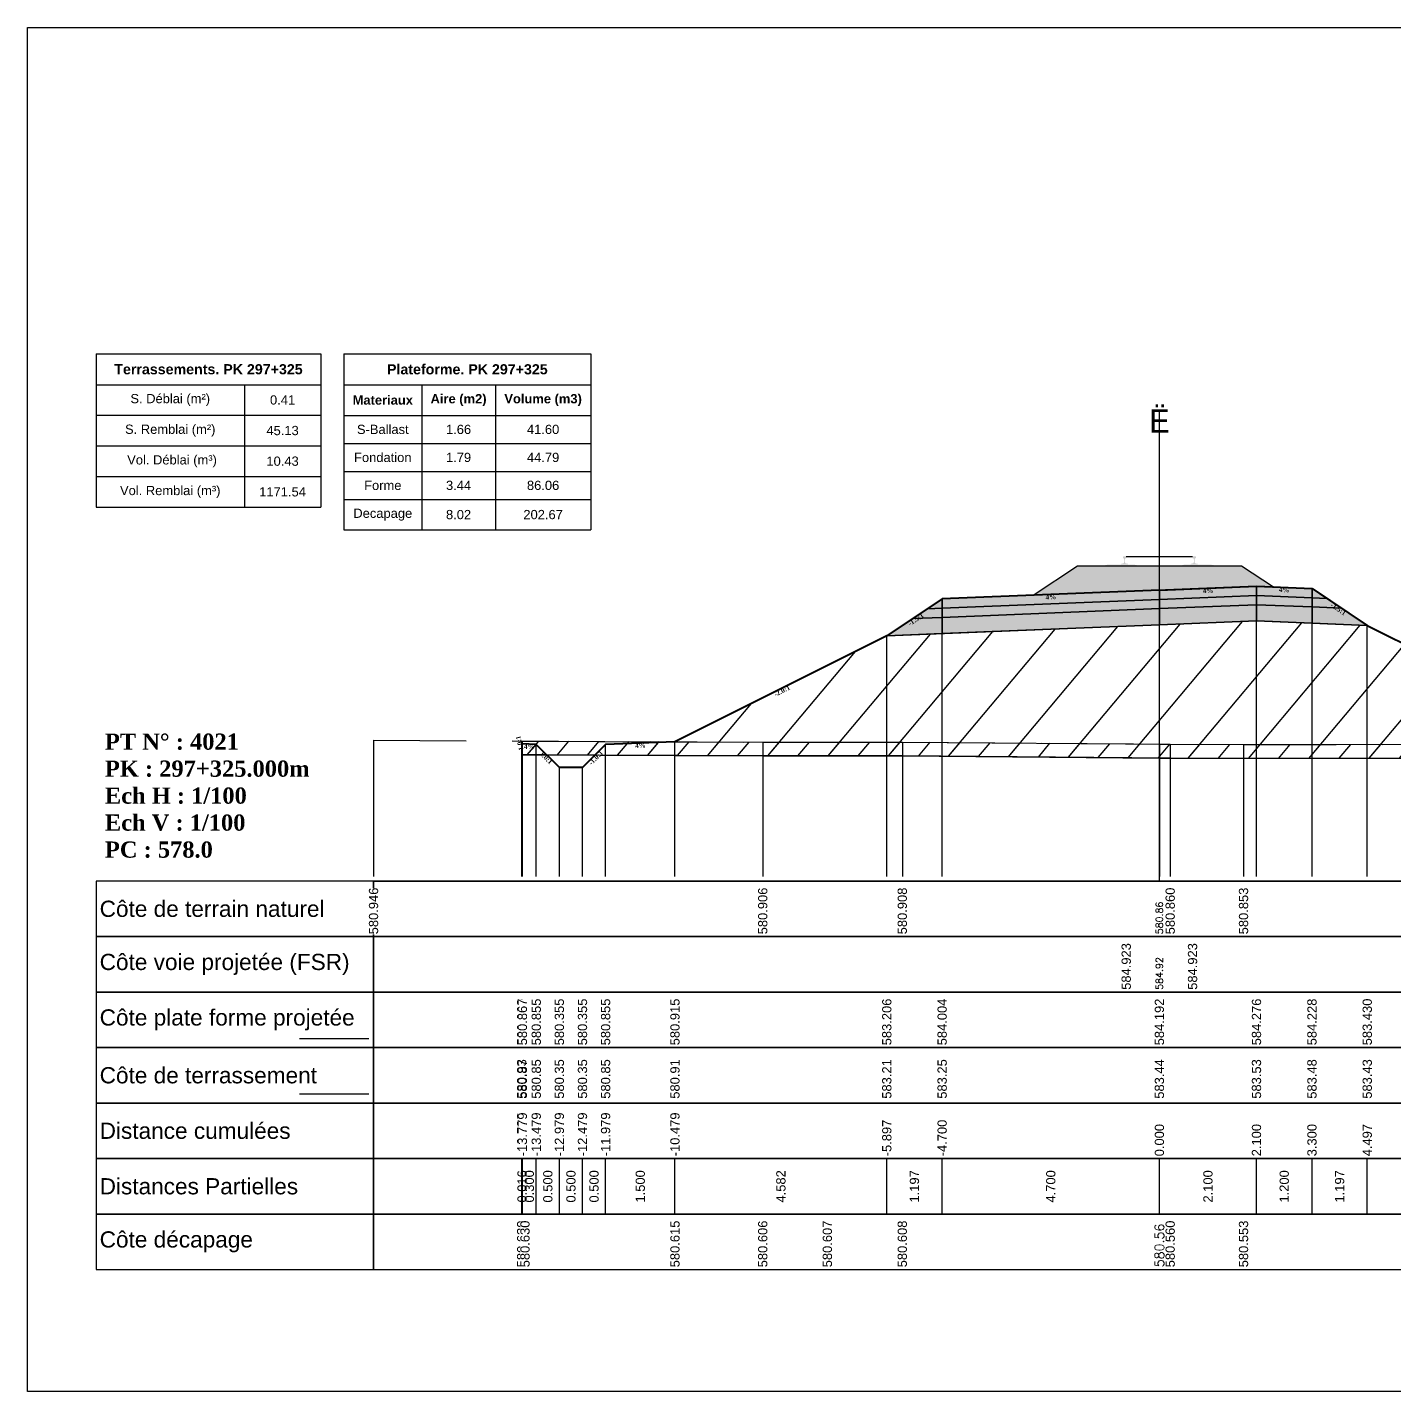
# Model space of a CAD drawing. Header units: millimetres. Extents: x 2762 to 3076, y 916 to 3305.
# Drawn here: x 3026.54 to 3056.12, y 2165.65 to 2195.15 of the extents above; entities that cross this region are included whole.
import ezdxf

# ---------------------------------------------------------------- set-up
doc = ezdxf.new("R2010")
doc.units = ezdxf.units.MM
doc.header["$LTSCALE"] = 2
doc.linetypes.add('CACHE', pattern=[9.525, 6.35, -3.175])
doc.linetypes.add('DASHED', pattern=[0.75, 0.5, -0.25])
for name, color, linetype in [('C-ANNO-TABL', 1, 'Continuous'), ('C-ANNO-TABL-TEXT', 150, 'Continuous'), ('C-ANNO-TABL-TITL', 150, 'Continuous'), ('C-ANNO-TABL-TTBL', 5, 'Continuous'), ('C-ROAD-CORR', 5, 'Continuous'), ('C-ROAD-SCTN', 7, 'Continuous')]:
    doc.layers.add(name, color=color, linetype=linetype)
doc.styles.add('ARIAL', font='arial.ttf')
doc.styles.add('C3D_Etiquette', font='romans.shx')
doc.styles.add('C3D_Profil_Travers', font='romans.shx')
doc.styles.get("Standard").update_dxf_attribs({"font": 'arial.ttf'})

msp = doc.modelspace()

# ---------------------------------------------------------------- hatches: boundary and pattern name
at = {"linetype": 'Continuous', "lineweight": -3}
h = msp.add_hatch(dxfattribs=at)
h.set_pattern_fill('GRAVEL', color=252, scale=0.009, style=0)
h.set_pattern_definition([(228.0128, (3048.461781, 2183.094945), (-1.8288, -2.0574), [0.030755, -3.0447435]), (184.96974, (3048.441207, 2183.072085), (2.743199999, 0.228600013), [0.0527764, -5.2248644]), (132.51045, (3048.388629, 2183.067513), (2.286, -2.5146), [0.0372133, -3.684125]), (267.2737, (3048.299475, 2183.010363), (0.2286, 4.572), [0.0480604, -4.7579794]), (292.83365, (3048.297189, 2182.962357), (-1.143, 2.7432), [0.047127, -4.6655827]), (357.2737, (3048.315477, 2182.918923), (-4.572, 0.2286), [0.0480604, -4.7579794]), (37.69424, (3048.363483, 2182.916637), (-2.9718, -2.286), [0.0635574, -6.2921804]), (72.25533, (3048.413775, 2182.955499), (1.6002, 5.0292), [0.0600048, -5.940473]), (121.42957, (3048.432063, 2183.012649), (-1.8288, 2.9718), [0.048223, -4.774099]), (175.23636, (3048.406917, 2183.053797), (2.5146, -0.2286), [0.055054, -2.697654]), (222.39744, (3048.352053, 2183.058369), (-2.7432, -2.5146), [0.071197, -7.0485095]), (138.81407, (3048.52579, 2183.008077), (-1.6002, 1.3716), [0.0243004, -2.405751]), (171.46923, (3048.507501, 2183.024079), (2.9718, -0.4572), [0.0462314, -4.5769175]), (225, (3048.46178, 2183.03094), (-3e-17, -0.2286), [0.032329, -0.29096]), (203.1986, (3048.44578, 2183.05837), (1.143, 0.4572), [0.01741, -1.723556]), (291.8014, (3048.429777, 2183.05151), (-0.2286, 0.6858), [0.024621, -1.206428]), (30.9638, (3048.43892, 2183.02865), (0.6858, 0.4572), [0.039989, -1.292967]), (161.565, (3048.47321, 2183.049225), (0.4572, -0.2286), [0.028916, -0.693981]), (16.38954, (3048.297189, 2183.051511), (2.286, 0.6858), [0.040508, -4.0102944]), (70.34618, (3048.336051, 2183.06294), (-0.9144, -2.5146), [0.033984, -3.3643994]), (293.1986, (3048.47321, 2183.094945), (-0.4572, 1.143), [0.034819, -1.7061465]), (343.61046, (3048.486927, 2183.062941), (-2.286, 0.6858), [0.040508, -4.0102944]), (339.44395, (3048.29719, 2182.90978), (-1.143, 0.4572), [0.039063, -1.914096]), (294.77514, (3048.333765, 2182.896063), (-1.143, 2.5146), [0.0327305, -3.2403234]), (66.8014, (3048.475497, 2182.866345), (0.4572, 1.143), [0.034819, -1.7061465]), (17.35402, (3048.489213, 2182.898349), (-2.9718, -0.9144), [0.0383204, -3.793714]), (69.44395, (3048.363483, 2182.866345), (-0.4572, -1.143), [0.0195316, -1.933628]), (101.3099, (3048.46178, 2182.866345), (-0.2286, 0.9144), [0.011656, -1.1539795]), (165.9638, (3048.459495, 2182.877775), (0.6858, -0.2286), [0.047127, -0.895415]), (186.009, (3048.413775, 2182.889205), (2.286, 0.2286), [0.043674, -4.323723]), (303.69, (3048.43892, 2183.008077), (-0.2286, 0.4572), [0.032969, -0.79126]), (353.15723, (3048.457209, 2182.980645), (3.8862, -0.4572), [0.05756, -5.698441]), (60.9454, (3048.51436, 2182.973787), (-0.9144, -1.6002), [0.023536, -2.330045]), (90, (3048.5258, 2182.99436), (-0.2286, 0.2286), [0.013716, -0.214884]), (120.25644, (3048.409203, 2182.896063), (0.9144, -1.6002), [0.031758, -3.1440547]), (48.0128, (3048.393201, 2182.923495), (1.8288, 2.0574), [0.06151, -3.0139886]), (0, (3048.43435, 2182.96921), (0.2286, 0.2286), [0.059436, -0.169164]), (325.30485, (3048.493785, 2182.969215), (2.286, -1.6002), [0.036145, -3.5783385]), (254.0546, (3048.523503, 2182.94864), (-0.2286, -0.9144), [0.033285, -1.6309485]), (207.64598, (3048.514359, 2182.916637), (-4.3434, -2.286), [0.054193, -5.365122]), (175.42608, (3048.466353, 2182.891491), (-2.9718, 0.2286), [0.0573327, -5.675926])])
h.paths.add_polyline_path([(3048.297, 2182.866), (3049.255, 2183.505), (3052.805, 2183.505), (3053.494, 2183.045), (3053.13, 2183.06)])
msp.add_hatch(color=254, dxfattribs=at).paths.add_polyline_path([(3049.812, 2183.323), (3049.812, 2183.508), (3049.927, 2183.529), (3050.275, 2183.529), (3050.275, 2183.535), (3050.201, 2183.535), (3050.201, 2183.544), (3050.202, 2183.545), (3050.204, 2183.546), (3050.205, 2183.547), (3050.225, 2183.548), (3050.228, 2183.549), (3050.231, 2183.55), (3050.259, 2183.56), (3050.262, 2183.562), (3050.263, 2183.563), (3050.264, 2183.564), (3050.265, 2183.569), (3050.266, 2183.576), (3050.267, 2183.585), (3050.268, 2183.595), (3050.268, 2183.619), (3050.267, 2183.635), (3050.267, 2183.641), (3050.266, 2183.647), (3050.265, 2183.652), (3050.265, 2183.653), (3050.264, 2183.657), (3050.263, 2183.659), (3050.262, 2183.66), (3050.261, 2183.661), (3050.26, 2183.662), (3050.244, 2183.668), (3050.242, 2183.669), (3050.241, 2183.67), (3050.24, 2183.672), (3050.24, 2183.674), (3050.24, 2183.692), (3050.241, 2183.697), (3050.242, 2183.699), (3050.244, 2183.701), (3050.246, 2183.703), (3050.249, 2183.704), (3050.25, 2183.705), (3050.254, 2183.705), (3050.258, 2183.706), (3050.261, 2183.706), (3050.265, 2183.706), (3050.27, 2183.707), (3050.273, 2183.707), (3050.276, 2183.707), (3050.28, 2183.707), (3050.283, 2183.707), (3050.287, 2183.706), (3050.292, 2183.706), (3050.295, 2183.706), (3050.299, 2183.705), (3050.303, 2183.705), (3050.304, 2183.704), (3050.306, 2183.703), (3050.309, 2183.701), (3050.311, 2183.699), (3050.312, 2183.697), (3050.312, 2183.692), (3050.312, 2183.674), (3050.312, 2183.672), (3050.312, 2183.67), (3050.311, 2183.669), (3050.309, 2183.668), (3050.293, 2183.662), (3050.292, 2183.661), (3050.29, 2183.66), (3050.289, 2183.659), (3050.289, 2183.657), (3050.288, 2183.653), (3050.287, 2183.652), (3050.287, 2183.647), (3050.286, 2183.641), (3050.285, 2183.635), (3050.285, 2183.619), (3050.285, 2183.595), (3050.286, 2183.585), (3050.287, 2183.576), (3050.288, 2183.569), (3050.289, 2183.564), (3050.29, 2183.563), (3050.291, 2183.562), (3050.293, 2183.56), (3050.322, 2183.55), (3050.325, 2183.549), (3050.328, 2183.548), (3050.348, 2183.547), (3050.349, 2183.546), (3050.35, 2183.545), (3050.351, 2183.544), (3050.351, 2183.535), (3050.277, 2183.535), (3050.277, 2183.529), (3050.481, 2183.529), (3050.613, 2183.498), (3051.447, 2183.498), (3051.578, 2183.529), (3051.782, 2183.529), (3051.782, 2183.535), (3051.708, 2183.535), (3051.708, 2183.544), (3051.709, 2183.545), (3051.711, 2183.546), (3051.712, 2183.547), (3051.732, 2183.548), (3051.735, 2183.549), (3051.738, 2183.55), (3051.766, 2183.56), (3051.769, 2183.562), (3051.77, 2183.563), (3051.771, 2183.564), (3051.772, 2183.569), (3051.773, 2183.576), (3051.774, 2183.585), (3051.775, 2183.595), (3051.775, 2183.619), (3051.774, 2183.635), (3051.774, 2183.641), (3051.773, 2183.647), (3051.772, 2183.652), (3051.772, 2183.653), (3051.771, 2183.657), (3051.77, 2183.659), (3051.769, 2183.66), (3051.768, 2183.661), (3051.767, 2183.662), (3051.751, 2183.668), (3051.749, 2183.669), (3051.748, 2183.67), (3051.747, 2183.672), (3051.747, 2183.674), (3051.747, 2183.692), (3051.748, 2183.697), (3051.749, 2183.699), (3051.751, 2183.701), (3051.753, 2183.703), (3051.756, 2183.704), (3051.757, 2183.705), (3051.761, 2183.705), (3051.765, 2183.706), (3051.768, 2183.706), (3051.772, 2183.706), (3051.777, 2183.707), (3051.78, 2183.707), (3051.783, 2183.707), (3051.787, 2183.707), (3051.79, 2183.707), (3051.794, 2183.706), (3051.799, 2183.706), (3051.802, 2183.706), (3051.806, 2183.705), (3051.81, 2183.705), (3051.811, 2183.704), (3051.813, 2183.703), (3051.816, 2183.701), (3051.818, 2183.699), (3051.819, 2183.697), (3051.819, 2183.692), (3051.819, 2183.674), (3051.819, 2183.672), (3051.819, 2183.67), (3051.818, 2183.669), (3051.816, 2183.668), (3051.8, 2183.662), (3051.799, 2183.661), (3051.797, 2183.66), (3051.796, 2183.659), (3051.796, 2183.657), (3051.795, 2183.653), (3051.794, 2183.652), (3051.794, 2183.647), (3051.793, 2183.641), (3051.792, 2183.635), (3051.792, 2183.619), (3051.792, 2183.595), (3051.793, 2183.585), (3051.794, 2183.576), (3051.795, 2183.569), (3051.796, 2183.564), (3051.797, 2183.563), (3051.798, 2183.562), (3051.8, 2183.56), (3051.829, 2183.55), (3051.832, 2183.549), (3051.835, 2183.548), (3051.855, 2183.547), (3051.856, 2183.546), (3051.857, 2183.545), (3051.858, 2183.544), (3051.858, 2183.535), (3051.784, 2183.535), (3051.784, 2183.529), (3052.132, 2183.529), (3052.247, 2183.508), (3052.247, 2183.323)])
h = msp.add_hatch(color=30, dxfattribs=at)
h.paths.add_polyline_path([(3054.33, 2182.612), (3054.33, 2182.812), (3054.649, 2182.799), (3054.968, 2182.586)])
h.paths.add_polyline_path([(3053.13, 2182.66), (3053.13, 2182.86), (3054.33, 2182.812), (3054.33, 2182.612)])
h.paths.add_polyline_path([(3051.03, 2182.576), (3051.03, 2182.776), (3053.13, 2182.86), (3053.13, 2182.66)])
h.paths.add_polyline_path([(3046.33, 2182.388), (3046.33, 2182.588), (3051.03, 2182.776), (3051.03, 2182.576)])
h.paths.add_polyline_path([(3045.691, 2182.362), (3046.01, 2182.575), (3046.33, 2182.588), (3046.33, 2182.388)])
h = msp.add_hatch(color=11, dxfattribs=at)
h.paths.add_polyline_path([(3054.33, 2182.812), (3054.33, 2183.012), (3054.649, 2182.799)])
h.paths.add_polyline_path([(3053.13, 2182.86), (3053.13, 2183.06), (3054.33, 2183.012), (3054.33, 2182.812)])
h.paths.add_polyline_path([(3051.03, 2182.776), (3051.03, 2182.976), (3053.13, 2183.06), (3053.13, 2182.86)])
h.paths.add_polyline_path([(3046.33, 2182.588), (3046.33, 2182.788), (3051.03, 2182.976), (3051.03, 2182.776)])
h.paths.add_polyline_path([(3046.01, 2182.575), (3046.33, 2182.788), (3046.33, 2182.588)])
h = msp.add_hatch(color=83, dxfattribs=at)
h.paths.add_polyline_path([(3054.33, 2182.262), (3054.33, 2182.612), (3054.968, 2182.586), (3055.526, 2182.214)])
h.paths.add_polyline_path([(3053.13, 2182.31), (3053.13, 2182.66), (3054.33, 2182.612), (3054.33, 2182.262)])
h.paths.add_polyline_path([(3051.03, 2182.226), (3051.03, 2182.576), (3053.13, 2182.66), (3053.13, 2182.31)])
h.paths.add_polyline_path([(3046.33, 2182.038), (3046.33, 2182.388), (3051.03, 2182.576), (3051.03, 2182.226)])
h.paths.add_polyline_path([(3045.133, 2181.99), (3045.691, 2182.362), (3046.33, 2182.388), (3046.33, 2182.038)])
h = msp.add_hatch(dxfattribs=at)
h.set_pattern_fill('_U', color=3, angle=50, style=0, pattern_type=0)
h.set_pattern_definition([(50, (3063.4152, 2179.3578), (-0.766044, 0.642788), [])])
h.paths.add_polyline_path([(3063.415, 2179.358), (3063.65, 2179.592), (3063.95, 2179.604), (3063.963, 2179.659), (3063.963, 2179.359)])
h.paths.add_polyline_path([(3038.819, 2179.407), (3039.05, 2179.639), (3040.55, 2179.699), (3045.133, 2181.99), (3053.13, 2182.31), (3055.526, 2182.214), (3060.65, 2179.652), (3062.15, 2179.592), (3062.386, 2179.356), (3052.85, 2179.336), (3051.263, 2179.344), (3045.468, 2179.392), (3042.449, 2179.39)])
h.paths.add_polyline_path([(3037.234, 2179.414), (3037.234, 2179.714), (3037.25, 2179.651), (3037.55, 2179.639), (3037.777, 2179.412)])
h = msp.add_hatch(dxfattribs=at)
h.set_pattern_fill('_U', color=150, scale=0.5, angle=50, style=0, pattern_type=0)
h.set_pattern_definition([(50, (3063.4152, 2179.35783), (-0.383022, 0.321394), [])])
h.paths.add_polyline_path([(3063.415, 2179.358), (3063.65, 2179.592), (3063.95, 2179.604), (3063.963, 2179.659), (3063.963, 2179.359)])
h.paths.add_polyline_path([(3060.65, 2179.652), (3063.963, 2179.659), (3063.95, 2179.604), (3063.65, 2179.592), (3063.415, 2179.358), (3062.386, 2179.356), (3062.15, 2179.592)])
h.paths.add_polyline_path([(3038.819, 2179.407), (3039.05, 2179.639), (3040.55, 2179.699), (3042.449, 2179.69), (3045.468, 2179.692), (3051.263, 2179.644), (3052.85, 2179.636), (3060.65, 2179.652), (3062.15, 2179.592), (3062.386, 2179.356), (3052.85, 2179.336), (3051.263, 2179.344), (3045.468, 2179.392), (3042.449, 2179.39)])
h.paths.add_polyline_path([(3037.234, 2179.714), (3040.55, 2179.699), (3039.05, 2179.639), (3038.819, 2179.407), (3037.777, 2179.412), (3037.55, 2179.639), (3037.25, 2179.651)])
h.paths.add_polyline_path([(3037.234, 2179.414), (3037.234, 2179.714), (3037.25, 2179.651), (3037.55, 2179.639), (3037.777, 2179.412)])

# ---------------------------------------------------------------- linework, layer by layer
at = {"color": 7, "linetype": 'Continuous', "lineweight": -3}
for p, q in [((3051.03, 2176.684), (3051.03, 2186.884)), ((3034.029, 2176.684), (3068.031, 2176.684)), ((3037.234, 2169.484), (3037.234, 2170.684)), ((3037.25, 2169.484), (3037.25, 2170.684)), ((3037.25, 2169.484), (3037.25, 2170.684)), ((3037.55, 2169.484), (3037.55, 2170.684)), ((3037.55, 2169.484), (3037.55, 2170.684)), ((3038.05, 2169.484), (3038.05, 2170.684)), ((3038.05, 2169.484), (3038.05, 2170.684)), ((3038.55, 2169.484), (3038.55, 2170.684)), ((3038.55, 2169.484), (3038.55, 2170.684)), ((3039.05, 2169.484), (3039.05, 2170.684)), ((3039.05, 2169.484), (3039.05, 2170.684)), ((3040.55, 2169.484), (3040.55, 2170.684)), ((3040.55, 2169.484), (3040.55, 2170.684)), ((3045.133, 2169.484), (3045.133, 2170.684)), ((3045.133, 2169.484), (3045.133, 2170.684)), ((3046.33, 2169.484), (3046.33, 2170.684)), ((3046.33, 2169.484), (3046.33, 2170.684)), ((3051.03, 2169.484), (3051.03, 2170.684)), ((3051.03, 2169.484), (3051.03, 2170.684)), ((3053.13, 2169.484), (3053.13, 2170.684)), ((3053.13, 2169.484), (3053.13, 2170.684)), ((3054.33, 2169.484), (3054.33, 2170.684)), ((3054.33, 2169.484), (3054.33, 2170.684)), ((3055.526, 2169.484), (3055.526, 2170.684)), ((3055.526, 2169.484), (3055.526, 2170.684))]:
    msp.add_line(p, q, dxfattribs=at)
at = {"color": 251, "linetype": 'Continuous', "lineweight": -3}
for p, q in [((3048.297, 2182.866), (3049.255, 2183.505)), ((3049.255, 2183.505), (3052.805, 2183.505)), ((3052.805, 2183.505), (3053.494, 2183.045)), ((3046.33, 2182.788), (3051.03, 2182.976)), ((3053.13, 2183.06), (3048.297, 2182.866)), ((3051.03, 2182.976), (3053.13, 2183.06)), ((3051.03, 2182.776), (3051.03, 2182.976)), ((3051.03, 2182.976), (3051.03, 2182.776)), ((3053.13, 2182.86), (3051.03, 2182.776)), ((3053.494, 2183.045), (3053.13, 2183.06)), ((3053.13, 2182.86), (3053.13, 2183.06)), ((3053.13, 2183.06), (3054.33, 2183.012)), ((3053.13, 2183.06), (3053.13, 2182.86)), ((3054.33, 2182.812), (3053.13, 2182.86)), ((3054.33, 2182.812), (3054.33, 2183.012)), ((3054.33, 2183.012), (3054.649, 2182.799)), ((3054.33, 2183.012), (3054.33, 2182.812)), ((3046.01, 2182.575), (3046.33, 2182.788)), ((3046.33, 2182.588), (3046.01, 2182.575)), ((3046.33, 2182.588), (3046.33, 2182.788)), ((3046.33, 2182.788), (3046.33, 2182.588)), ((3051.03, 2182.776), (3046.33, 2182.588)), ((3054.649, 2182.799), (3054.33, 2182.812))]:
    msp.add_line(p, q, dxfattribs=at)
at = {"color": 53, "linetype": 'Continuous', "lineweight": -3}
for p, q in [((3051.03, 2182.776), (3053.13, 2182.86)), ((3053.13, 2182.66), (3053.13, 2182.86)), ((3053.13, 2182.86), (3054.33, 2182.812)), ((3053.13, 2182.86), (3053.13, 2182.66)), ((3045.691, 2182.362), (3046.01, 2182.575)), ((3046.01, 2182.575), (3046.33, 2182.588)), ((3046.33, 2182.588), (3051.03, 2182.776)), ((3046.33, 2182.388), (3046.33, 2182.588)), ((3046.33, 2182.588), (3046.33, 2182.388)), ((3051.03, 2182.576), (3046.33, 2182.388)), ((3046.33, 2182.388), (3051.03, 2182.576)), ((3051.03, 2182.576), (3051.03, 2182.776)), ((3051.03, 2182.776), (3051.03, 2182.576)), ((3053.13, 2182.66), (3051.03, 2182.576)), ((3051.03, 2182.576), (3053.13, 2182.66)), ((3051.03, 2182.226), (3051.03, 2182.576)), ((3051.03, 2182.576), (3051.03, 2182.226)), ((3054.33, 2182.612), (3053.13, 2182.66)), ((3053.13, 2182.31), (3053.13, 2182.66)), ((3053.13, 2182.66), (3054.33, 2182.612)), ((3053.13, 2182.66), (3053.13, 2182.31)), ((3054.33, 2182.612), (3054.33, 2182.812)), ((3054.33, 2182.812), (3054.649, 2182.799)), ((3054.33, 2182.812), (3054.33, 2182.612)), ((3054.968, 2182.586), (3054.33, 2182.612)), ((3054.33, 2182.262), (3054.33, 2182.612)), ((3054.33, 2182.612), (3054.968, 2182.586)), ((3054.33, 2182.612), (3054.33, 2182.262)), ((3054.649, 2182.799), (3054.968, 2182.586)), ((3054.968, 2182.586), (3055.526, 2182.214)), ((3045.133, 2181.99), (3045.691, 2182.362)), ((3046.33, 2182.388), (3045.691, 2182.362)), ((3045.691, 2182.362), (3046.33, 2182.388)), ((3046.33, 2182.038), (3046.33, 2182.388)), ((3046.33, 2182.388), (3046.33, 2182.038)), ((3053.13, 2182.31), (3051.03, 2182.226)), ((3054.33, 2182.262), (3053.13, 2182.31)), ((3055.526, 2182.214), (3054.33, 2182.262)), ((3046.33, 2182.038), (3045.133, 2181.99)), ((3051.03, 2182.226), (3046.33, 2182.038))]:
    msp.add_line(p, q, dxfattribs=at)
at = {"color": 253, "linetype": 'Continuous', "lineweight": -3}
for p, q in [((3045.133, 2181.99), (3053.13, 2182.31)), ((3053.13, 2182.31), (3055.526, 2182.214)), ((3040.55, 2179.699), (3045.133, 2181.99)), ((3055.526, 2182.214), (3060.65, 2179.652)), ((3037.234, 2179.714), (3040.55, 2179.699)), ((3037.25, 2179.651), (3037.234, 2179.714)), ((3037.234, 2179.414), (3037.234, 2179.714)), ((3037.234, 2179.714), (3037.25, 2179.651)), ((3037.234, 2179.414), (3037.234, 2179.714)), ((3037.234, 2179.714), (3037.25, 2179.651)), ((3037.55, 2179.639), (3037.25, 2179.651)), ((3037.25, 2179.651), (3037.55, 2179.639)), ((3037.25, 2179.651), (3037.55, 2179.639)), ((3037.777, 2179.412), (3037.55, 2179.639)), ((3037.55, 2179.639), (3037.777, 2179.412)), ((3037.55, 2179.639), (3037.777, 2179.412)), ((3038.819, 2179.407), (3039.05, 2179.639)), ((3039.05, 2179.639), (3038.819, 2179.407)), ((3038.819, 2179.407), (3039.05, 2179.639)), ((3039.05, 2179.639), (3040.55, 2179.699)), ((3040.55, 2179.699), (3039.05, 2179.639)), ((3039.05, 2179.639), (3040.55, 2179.699)), ((3040.55, 2179.699), (3042.449, 2179.69)), ((3042.449, 2179.69), (3045.468, 2179.692)), ((3045.468, 2179.692), (3051.263, 2179.644)), ((3051.263, 2179.644), (3052.85, 2179.636)), ((3052.85, 2179.636), (3060.65, 2179.652)), ((3037.777, 2179.412), (3037.234, 2179.414)), ((3037.777, 2179.412), (3037.234, 2179.414)), ((3038.819, 2179.407), (3037.777, 2179.412)), ((3037.777, 2179.412), (3038.819, 2179.407)), ((3038.05, 2179.139), (3037.777, 2179.412)), ((3038.819, 2179.407), (3038.55, 2179.139)), ((3042.449, 2179.39), (3038.819, 2179.407)), ((3042.449, 2179.39), (3038.819, 2179.407)), ((3045.468, 2179.392), (3042.449, 2179.39)), ((3045.468, 2179.392), (3042.449, 2179.39)), ((3051.263, 2179.344), (3045.468, 2179.392)), ((3051.263, 2179.344), (3045.468, 2179.392)), ((3052.85, 2179.336), (3051.263, 2179.344)), ((3052.85, 2179.336), (3051.263, 2179.344)), ((3062.386, 2179.356), (3052.85, 2179.336)), ((3062.386, 2179.356), (3052.85, 2179.336)), ((3038.55, 2179.139), (3038.05, 2179.139))]:
    msp.add_line(p, q, dxfattribs=at)
at = {"color": 8, "linetype": 'CACHE', "lineweight": -3}
for p, q in [((3053.13, 2176.784), (3053.13, 2182.31)), ((3054.33, 2176.784), (3054.33, 2182.262)), ((3045.133, 2176.784), (3045.133, 2181.99)), ((3046.33, 2176.784), (3046.33, 2182.038)), ((3051.03, 2176.784), (3051.03, 2182.226)), ((3051.03, 2176.784), (3051.03, 2182.226)), ((3055.526, 2176.784), (3055.526, 2182.214)), ((3037.234, 2176.784), (3037.234, 2179.714)), ((3037.25, 2176.784), (3037.25, 2179.651)), ((3037.55, 2176.784), (3037.55, 2179.639)), ((3039.05, 2176.784), (3039.05, 2179.639)), ((3040.55, 2176.784), (3040.55, 2179.699)), ((3038.05, 2176.784), (3038.05, 2179.139)), ((3038.55, 2176.784), (3038.55, 2179.139))]:
    msp.add_line(p, q, dxfattribs=at)
at = {"color": 105, "linetype": 'DASHED', "lineweight": -3, "ltscale": 2}
for p, q in [((3034.03, 2179.729), (3042.449, 2179.69)), ((3042.449, 2179.69), (3045.468, 2179.692)), ((3045.468, 2179.692), (3051.03, 2179.646)), ((3051.03, 2179.646), (3051.263, 2179.644)), ((3051.263, 2179.644), (3052.85, 2179.636)), ((3052.85, 2179.636), (3064.001, 2179.659))]:
    msp.add_line(p, q, dxfattribs=at)
at = {"color": 98, "linetype": 'CACHE', "lineweight": -3}
for p, q in [((3034.03, 2179.729), (3034.03, 2176.784)), ((3042.449, 2179.69), (3042.449, 2176.784)), ((3045.468, 2179.692), (3045.468, 2176.784)), ((3051.03, 2179.646), (3051.03, 2176.784)), ((3051.263, 2179.644), (3051.263, 2176.784)), ((3052.85, 2179.636), (3052.85, 2176.784))]:
    msp.add_line(p, q, dxfattribs=at)
at = {"color": 6, "linetype": 'Continuous', "lineweight": -3}
for p, q in [((3037.234, 2179.414), (3037.306, 2179.414)), ((3037.306, 2179.414), (3040.55, 2179.399)), ((3040.55, 2179.399), (3042.449, 2179.39)), ((3042.449, 2179.39), (3043.847, 2179.391)), ((3043.847, 2179.391), (3045.468, 2179.392)), ((3045.468, 2179.392), (3051.03, 2179.346)), ((3051.03, 2179.346), (3051.263, 2179.344)), ((3051.263, 2179.344), (3052.85, 2179.336)), ((3052.85, 2179.336), (3060.65, 2179.352))]:
    msp.add_line(p, q, dxfattribs=at)
at = {"color": 154, "linetype": 'Continuous', "lineweight": -3}
msp.add_line((3032.429, 2173.284), (3033.929, 2173.284), dxfattribs=at)
at = {"color": 1, "linetype": 'Continuous', "lineweight": -3}
msp.add_line((3032.429, 2172.084), (3033.929, 2172.084), dxfattribs=at)
at = {"color": 7, "linetype": 'Continuous', "lineweight": -3}
for points in [[(3034.029, 2175.484), (3034.029, 2176.684), (3028.029, 2176.684), (3028.029, 2175.484)], [(3034.029, 2175.484), (3068.031, 2175.484), (3068.031, 2176.684), (3034.029, 2176.684)], [(3034.029, 2174.284), (3034.029, 2175.484), (3028.029, 2175.484), (3028.029, 2174.284)], [(3034.029, 2174.284), (3068.031, 2174.284), (3068.031, 2175.484), (3034.029, 2175.484)], [(3034.029, 2173.084), (3034.029, 2174.284), (3028.029, 2174.284), (3028.029, 2173.084)], [(3034.029, 2173.084), (3068.031, 2173.084), (3068.031, 2174.284), (3034.029, 2174.284)], [(3034.029, 2171.884), (3034.029, 2173.084), (3028.029, 2173.084), (3028.029, 2171.884)], [(3034.029, 2171.884), (3068.031, 2171.884), (3068.031, 2173.084), (3034.029, 2173.084)], [(3034.029, 2170.684), (3034.029, 2171.884), (3028.029, 2171.884), (3028.029, 2170.684)], [(3034.029, 2170.684), (3068.031, 2170.684), (3068.031, 2171.884), (3034.029, 2171.884)], [(3034.029, 2169.484), (3034.029, 2170.684), (3028.029, 2170.684), (3028.029, 2169.484)], [(3034.029, 2169.484), (3068.031, 2169.484), (3068.031, 2170.684), (3034.029, 2170.684)], [(3034.029, 2168.284), (3034.029, 2169.484), (3028.029, 2169.484), (3028.029, 2168.284)], [(3034.029, 2168.284), (3068.031, 2168.284), (3068.031, 2169.484), (3034.029, 2169.484)]]:
    msp.add_3dface(points, dxfattribs=at)
at = {"layer": 'C-ANNO-TABL', "color": 7, "linetype": 'Continuous', "lineweight": -3}
for p, q in [((3028.029, 2187.419), (3031.234, 2187.419)), ((3031.234, 2187.419), (3032.888, 2187.419)), ((3031.234, 2187.419), (3031.234, 2186.757)), ((3033.388, 2187.416), (3035.07, 2187.416)), ((3035.07, 2187.416), (3036.666, 2187.416)), ((3035.07, 2187.416), (3035.07, 2186.754)), ((3036.666, 2187.416), (3038.728, 2187.416)), ((3036.666, 2187.416), (3036.666, 2186.754)), ((3028.029, 2186.757), (3031.234, 2186.757)), ((3031.234, 2186.757), (3032.888, 2186.757)), ((3031.234, 2186.757), (3031.234, 2186.095)), ((3033.388, 2186.754), (3035.07, 2186.754)), ((3035.07, 2186.754), (3036.666, 2186.754)), ((3035.07, 2186.754), (3035.07, 2186.147)), ((3036.666, 2186.754), (3038.728, 2186.754)), ((3036.666, 2186.754), (3036.666, 2186.147)), ((3033.388, 2186.147), (3035.07, 2186.147)), ((3035.07, 2186.147), (3036.666, 2186.147)), ((3035.07, 2186.147), (3035.07, 2185.543)), ((3036.666, 2186.147), (3038.728, 2186.147)), ((3036.666, 2186.147), (3036.666, 2185.543)), ((3028.029, 2186.095), (3031.234, 2186.095)), ((3031.234, 2186.095), (3032.888, 2186.095)), ((3031.234, 2186.095), (3031.234, 2185.432)), ((3033.388, 2185.543), (3035.07, 2185.543)), ((3035.07, 2185.543), (3036.666, 2185.543)), ((3035.07, 2185.543), (3035.07, 2184.939)), ((3036.666, 2185.543), (3038.728, 2185.543)), ((3036.666, 2185.543), (3036.666, 2184.939)), ((3028.029, 2185.432), (3031.234, 2185.432)), ((3031.234, 2185.432), (3032.888, 2185.432)), ((3031.234, 2185.432), (3031.234, 2184.77)), ((3033.388, 2184.939), (3035.07, 2184.939)), ((3035.07, 2184.939), (3036.666, 2184.939)), ((3035.07, 2184.939), (3035.07, 2184.28)), ((3036.666, 2184.939), (3038.728, 2184.939)), ((3036.666, 2184.939), (3036.666, 2184.28))]:
    msp.add_line(p, q, dxfattribs=at)
at = {"layer": 'C-ANNO-TABL-TTBL', "color": 7, "linetype": 'Continuous', "lineweight": -3}
for p, q in [((3028.029, 2188.084), (3032.888, 2188.084)), ((3028.029, 2188.084), (3028.029, 2187.419)), ((3032.888, 2188.084), (3032.888, 2187.419)), ((3033.388, 2188.084), (3038.728, 2188.084)), ((3033.388, 2188.084), (3033.388, 2187.416)), ((3038.728, 2188.084), (3038.728, 2187.416)), ((3028.029, 2187.419), (3028.029, 2186.757)), ((3032.888, 2187.419), (3032.888, 2186.757)), ((3033.388, 2187.416), (3033.388, 2186.754)), ((3038.728, 2187.416), (3038.728, 2186.754)), ((3028.029, 2186.757), (3028.029, 2186.095)), ((3032.888, 2186.757), (3032.888, 2186.095)), ((3033.388, 2186.754), (3033.388, 2186.147)), ((3038.728, 2186.754), (3038.728, 2186.147)), ((3033.388, 2186.147), (3033.388, 2185.543)), ((3038.728, 2186.147), (3038.728, 2185.543)), ((3028.029, 2186.095), (3028.029, 2185.432)), ((3032.888, 2186.095), (3032.888, 2185.432)), ((3033.388, 2185.543), (3033.388, 2184.939)), ((3038.728, 2185.543), (3038.728, 2184.939)), ((3028.029, 2185.432), (3028.029, 2184.77)), ((3032.888, 2185.432), (3032.888, 2184.77)), ((3033.388, 2184.939), (3033.388, 2184.28)), ((3038.728, 2184.939), (3038.728, 2184.28)), ((3028.029, 2184.77), (3031.234, 2184.77)), ((3031.234, 2184.77), (3032.888, 2184.77)), ((3033.388, 2184.28), (3035.07, 2184.28)), ((3035.07, 2184.28), (3036.666, 2184.28)), ((3036.666, 2184.28), (3038.728, 2184.28))]:
    msp.add_line(p, q, dxfattribs=at)
at = {"layer": 'C-ROAD-CORR', "color": 1, "linetype": 'Continuous', "lineweight": 40}
for p, q in [((3051.03, 2182.976), (3046.33, 2182.788)), ((3051.03, 2182.976), (3053.13, 2183.06)), ((3053.13, 2183.06), (3054.33, 2183.012)), ((3054.33, 2183.012), (3055.526, 2182.214)), ((3046.33, 2182.788), (3045.133, 2181.99)), ((3045.133, 2181.99), (3040.55, 2179.699)), ((3055.526, 2182.214), (3060.65, 2179.652)), ((3037.25, 2179.651), (3037.234, 2179.714)), ((3037.55, 2179.639), (3037.25, 2179.651)), ((3038.05, 2179.139), (3037.55, 2179.639)), ((3039.05, 2179.639), (3038.55, 2179.139)), ((3040.55, 2179.699), (3039.05, 2179.639)), ((3038.55, 2179.139), (3038.05, 2179.139))]:
    msp.add_line(p, q, dxfattribs=at)
at = {"layer": 'C-ROAD-CORR', "color": 102, "linetype": 'Continuous', "lineweight": -3, "ltscale": 0.5}
for p, q in [((3051.03, 2182.226), (3053.13, 2182.31)), ((3053.13, 2182.31), (3054.33, 2182.262)), ((3054.33, 2182.262), (3055.526, 2182.214)), ((3046.33, 2182.038), (3045.133, 2181.99)), ((3051.03, 2182.226), (3046.33, 2182.038))]:
    msp.add_line(p, q, dxfattribs=at)
at = {"layer": 'C-ROAD-CORR', "color": 1, "linetype": 'Continuous', "lineweight": -3}
for p, q in [((3038.05, 2179.139), (3037.55, 2179.639)), ((3039.05, 2179.639), (3038.55, 2179.139))]:
    msp.add_line(p, q, dxfattribs=at)
at = {"layer": 'C-ROAD-SCTN', "color": 140, "linetype": 'Continuous', "lineweight": -3}
for p, q in [((3048.297, 2182.866), (3049.255, 2183.505)), ((3049.255, 2183.505), (3049.298, 2183.505)), ((3049.298, 2183.505), (3051.03, 2183.505)), ((3051.03, 2183.505), (3052.761, 2183.505)), ((3052.761, 2183.505), (3052.805, 2183.505)), ((3052.805, 2183.505), (3053.494, 2183.045))]:
    msp.add_line(p, q, dxfattribs=at)
at = {"layer": 'C-ROAD-SCTN', "color": 154, "linetype": 'Continuous', "lineweight": -3}
for p, q in [((3050.312, 2183.707), (3051.03, 2183.707)), ((3051.03, 2183.707), (3051.747, 2183.707)), ((3046.33, 2182.788), (3051.03, 2182.976)), ((3051.03, 2182.976), (3053.13, 2183.06)), ((3053.13, 2183.06), (3054.33, 2183.012)), ((3054.33, 2183.012), (3055.526, 2182.214)), ((3045.133, 2181.99), (3046.33, 2182.788)), ((3040.55, 2179.699), (3045.133, 2181.99)), ((3055.526, 2182.214), (3060.65, 2179.652)), ((3037.234, 2179.714), (3037.25, 2179.651)), ((3037.25, 2179.651), (3037.55, 2179.639)), ((3037.55, 2179.639), (3038.05, 2179.139)), ((3038.55, 2179.139), (3039.05, 2179.639)), ((3039.05, 2179.639), (3040.55, 2179.699)), ((3038.05, 2179.139), (3038.55, 2179.139))]:
    msp.add_line(p, q, dxfattribs=at)
at = {"layer": 'C-ROAD-SCTN', "color": 1, "linetype": 'Continuous', "lineweight": -3}
for p, q in [((3051.03, 2182.226), (3053.13, 2182.31)), ((3053.13, 2182.31), (3054.33, 2182.262)), ((3054.33, 2182.262), (3055.526, 2182.214)), ((3040.55, 2179.699), (3045.133, 2181.99)), ((3045.133, 2181.99), (3046.33, 2182.038)), ((3046.33, 2182.038), (3051.03, 2182.226)), ((3055.526, 2182.214), (3060.65, 2179.652)), ((3037.234, 2179.714), (3037.25, 2179.651)), ((3037.25, 2179.651), (3037.55, 2179.639)), ((3037.55, 2179.639), (3038.05, 2179.139)), ((3038.55, 2179.139), (3039.05, 2179.639)), ((3039.05, 2179.639), (3040.55, 2179.699)), ((3038.05, 2179.139), (3038.55, 2179.139))]:
    msp.add_line(p, q, dxfattribs=at)

# ---------------------------------------------------------------- texts
at = {"color": 7, "linetype": 'Continuous', "lineweight": -3}
for s, insert, char_height, attachment_point, style in [('{\\fWingdings|b0|i0|c2|p0;Ë}', (3051.03, 2186.384), 0.5, 8, 'C3D_Profil_Travers'), ('{\\fTimes New Roman|b1|i0|c0|p18;PT N° : 4021\\PPK : 297+325.000m\\PEch H : 1/100\\PEch V : 1/100\\PPC : 578.0}', (3028.218, 2177.184), 0.35, 7, 'C3D_Profil_Travers'), ('{\\fArial|b0|i0|c0|p34;Côte de terrain naturel}', (3028.104, 2176.084), 0.35, 4, 'C3D_Etiquette'), ('{\\fArial|b0|i0|c0|p34;Côte plate forme projetée}', (3028.104, 2173.684), 0.35, 4, 'C3D_Etiquette'), ('{\\fArial|b0|i0|c0|p34;Côte de terrassement}', (3028.104, 2172.484), 0.35, 4, 'C3D_Etiquette'), ('{\\fArial|b0|i0|c0|p34;Distance cumulées}', (3028.104, 2171.284), 0.35, 4, 'C3D_Etiquette'), ('{\\fArial|b0|i0|c0|p34;Distances Partielles}', (3028.104, 2170.084), 0.35, 4, 'C3D_Etiquette'), ('{\\fArial|b0|i0|c0|p34;Côte décapage}', (3028.104, 2168.884), 0.35, 4, 'C3D_Etiquette')]:
    msp.add_mtext(s, dxfattribs=dict(at, insert=insert, char_height=char_height, attachment_point=attachment_point, style=style))
at = {"color": 7, "linetype": 'Continuous', "lineweight": -3, "char_height": 0.1, "style": 'C3D_Etiquette'}
for s, insert, width, attachment_point, rotation in [('{\\fTimes New Roman|b1|i0|c0|p18;4%}', (3048.68, 2182.878), 0.42071, 2, 2.2906), ('{\\fTimes New Roman|b1|i0|c0|p18;4%}', (3052.08, 2183.014), 0.37094, 2, 2.2906), ('{\\fTimes New Roman|b1|i0|c0|p18;4%}', (3053.729, 2183.032), 0.42071, 2, 357.7094), ('{\\fTimes New Roman|b1|i0|c0|p18;-1.5:1}', (3054.926, 2182.609), 0.34598, 2, 326.3099), ('{\\fTimes New Roman|b1|i0|c0|p18;-1.5:1}', (3045.733, 2182.385), 0.34598, 2, 33.6901), ('{\\fTimes New Roman|b1|i0|c0|p18;-2.0:1}', (3042.843, 2180.841), 0.34598, 2, 26.5651), ('{\\fTimes New Roman|b1|i0|c0|p18;1.0:1}', (3037.239, 2179.681), 0.29446, 8, 104.0362), ('{\\fTimes New Roman|b1|i0|c0|p18;4%}', (3037.4, 2179.641), 0.37094, 2, 357.7094), ('{\\fTimes New Roman|b1|i0|c0|p18;4%}', (3039.801, 2179.665), 0.42071, 2, 2.2906), ('{\\fTimes New Roman|b1|i0|c0|p18;1.0:1}', (3037.798, 2179.386), 0.29001, 2, 315), ('{\\fTimes New Roman|b1|i0|c0|p18;-1.0:1}', (3038.803, 2179.386), 0.34598, 2, 45)]:
    msp.add_mtext(s, dxfattribs=dict(at, insert=insert, width=width, attachment_point=attachment_point, rotation=rotation))
at = {"color": 7, "linetype": 'Continuous', "lineweight": -3, "rotation": 90, "style": 'C3D_Profil_Travers'}
for s, insert, char_height, attachment_point in [('580.86', (3051.03, 2175.534), 0.15, 4), ('584.92', (3051.03, 2174.334), 0.15, 4), ('{\\fArial|b0|i0|c0|p34;580.93}', (3037.234, 2171.979), 0.2, 4), ('{\\fArial|b0|i0|c0|p34;580.87}', (3037.25, 2171.979), 0.2, 4), ('{\\fArial|b0|i0|c0|p34;580.85}', (3037.55, 2171.979), 0.2, 4), ('{\\fArial|b0|i0|c0|p34;580.35}', (3038.05, 2171.979), 0.2, 4), ('{\\fArial|b0|i0|c0|p34;580.35}', (3038.55, 2171.979), 0.2, 4), ('{\\fArial|b0|i0|c0|p34;580.85}', (3039.05, 2171.979), 0.2, 4), ('{\\fArial|b0|i0|c0|p34;580.91}', (3040.55, 2171.979), 0.2, 4), ('{\\fArial|b0|i0|c0|p34;583.21}', (3045.133, 2171.979), 0.2, 4), ('{\\fArial|b0|i0|c0|p34;583.25}', (3046.33, 2171.979), 0.2, 4), ('{\\fArial|b0|i0|c0|p34;583.44}', (3051.03, 2171.979), 0.2, 4), ('{\\fArial|b0|i0|c0|p34;583.53}', (3053.13, 2171.979), 0.2, 4), ('{\\fArial|b0|i0|c0|p34;583.48}', (3054.33, 2171.979), 0.2, 4), ('{\\fArial|b0|i0|c0|p34;583.43}', (3055.526, 2171.979), 0.2, 4), ('{\\fArial|b0|i0|c0|p34;0.016}', (3037.242, 2170.084), 0.2, 5), ('{\\fArial|b0|i0|c0|p34;0.300}', (3037.4, 2170.084), 0.2, 5), ('{\\fArial|b0|i0|c0|p34;0.500}', (3037.8, 2170.084), 0.2, 5), ('{\\fArial|b0|i0|c0|p34;0.500}', (3038.3, 2170.084), 0.2, 5), ('{\\fArial|b0|i0|c0|p34;0.500}', (3038.8, 2170.084), 0.2, 5), ('{\\fArial|b0|i0|c0|p34;1.500}', (3039.8, 2170.084), 0.2, 5), ('{\\fArial|b0|i0|c0|p34;4.582}', (3042.842, 2170.084), 0.2, 5), ('{\\fArial|b0|i0|c0|p34;1.197}', (3045.731, 2170.084), 0.2, 5), ('{\\fArial|b0|i0|c0|p34;4.700}', (3048.68, 2170.084), 0.2, 5), ('{\\fArial|b0|i0|c0|p34;2.100}', (3052.08, 2170.084), 0.2, 5), ('{\\fArial|b0|i0|c0|p34;1.200}', (3053.73, 2170.084), 0.2, 5), ('{\\fArial|b0|i0|c0|p34;1.197}', (3054.928, 2170.084), 0.2, 5), ('580.56', (3051.03, 2168.334), 0.2, 4)]:
    msp.add_mtext(s, dxfattribs=dict(at, insert=insert, char_height=char_height, attachment_point=attachment_point))
at = {"color": 7, "linetype": 'Continuous', "lineweight": -3, "insert": (3028.104, 2174.884), "char_height": 0.35, "attachment_point": 4}
msp.add_mtext('{\\fArial|b0|i0|c0|p34;Côte voie projetée (FSR)}', dxfattribs=at)
at = {"layer": 'C-ANNO-TABL-TEXT', "color": 7, "linetype": 'Continuous', "lineweight": -3, "char_height": 0.2, "attachment_point": 5, "style": 'ARIAL'}
for s, insert in [('{\\fArial|b0|i0|c0|p34;\\C7;0.41}', (3032.061, 2187.088)), ('{\\fArial|b0|i0|c0|p34;\\C7;45.13}', (3032.061, 2186.426)), ('{\\fArial|b0|i0|c0|p34;\\C7;S-Ballast}', (3034.229, 2186.451)), ('{\\fArial|b0|i0|c0|p34;\\C7;1.66}', (3035.868, 2186.451)), ('{\\C18;\\c0;41.60}', (3037.697, 2186.451)), ('{\\fArial|b0|i0|c0|p34;\\C7;10.43}', (3032.061, 2185.764)), ('{\\fArial|b0|i0|c0|p34;\\C7;Fondation}', (3034.229, 2185.845)), ('{\\fArial|b0|i0|c0|p34;\\C7;1.79}', (3035.868, 2185.845)), ('{\\C18;\\c0;44.79}', (3037.697, 2185.845)), ('{\\fArial|b0|i0|c0|p34;\\C7;Forme}', (3034.229, 2185.241)), ('{\\fArial|b0|i0|c0|p34;\\C7;3.44}', (3035.868, 2185.241)), ('{\\C18;\\c0;86.06}', (3037.697, 2185.241)), ('{\\fArial|b0|i0|c0|p34;\\C7;1171.54}', (3032.061, 2185.101)), ('{\\fArial|b0|i0|c0|p34;\\C7;Decapage}', (3034.229, 2184.609)), ('{\\fArial|b0|i0|c0|p34;\\C7;8.02}', (3035.868, 2184.609)), ('{\\C18;\\c0;202.67}', (3037.697, 2184.609))]:
    msp.add_mtext(s, dxfattribs=dict(at, insert=insert))
at = {"layer": 'C-ANNO-TABL-TITL', "color": 7, "linetype": 'Continuous', "lineweight": -3, "attachment_point": 5, "style": 'ARIAL'}
for s, insert, char_height in [('{\\fArial|b1|i0|c0|p34;\\C7;Terrassements. PK 297+325}', (3030.458, 2187.751), 0.22), ('{\\fArial|b1|i0|c0|p34;\\C18;\\c0;Plateforme. PK 297+325}', (3036.058, 2187.75), 0.22), ('{\\fArial|b0|i0|c0|p34;\\C7;S. Déblai (m²) }', (3029.631, 2187.088), 0.2), ('{\\fArial|b1|i0|c0|p34;\\C7;Materiaux   }', (3034.229, 2187.085), 0.2), ('{\\fArial|b1|i0|c0|p34;\\C7;Aire (m2)}', (3035.868, 2187.085), 0.2), ('{\\fArial|b1|i0|c0|p34;\\C7;Volume (m3)}', (3037.697, 2187.085), 0.2), ('{\\fArial|b0|i0|c0|p34;\\C7;S. Remblai (m²) }', (3029.631, 2186.426), 0.2), ('{\\fArial|b0|i0|c0|p34;\\C7; Vol. Déblai (m³) }', (3029.631, 2185.764), 0.2), ('{\\fArial|b0|i0|c0|p34;\\C7;Vol. Remblai (m³)}', (3029.631, 2185.101), 0.2)]:
    msp.add_mtext(s, dxfattribs=dict(at, insert=insert, char_height=char_height))

# ---------------------------------------------------------------- next in the draw order: texts
at = {"color": 7, "linetype": 'Continuous', "lineweight": -3, "char_height": 0.2, "attachment_point": 4, "rotation": 90, "style": 'C3D_Profil_Travers', "bg_fill": 3, "box_fill_scale": 1.000375, "bg_fill_color": 256, "bg_fill_true_color": 13158600, "bg_fill_transparency": 0}
for s, insert, width in [('{\\fArial|b0|i0|c0|p34;580.946}', (3034.03, 2175.534), 0.99539), ('{\\fArial|b0|i0|c0|p34;580.906}', (3042.449, 2175.534), 0.99539), ('{\\fArial|b0|i0|c0|p34;580.908}', (3045.468, 2175.534), 0.99595), ('{\\fArial|b0|i0|c0|p34;580.860}', (3051.263, 2175.534), 0.99484), ('{\\fArial|b0|i0|c0|p34;580.853}', (3052.85, 2175.534), 0.99553), ('{\\fArial|b0|i0|c0|p34;584.923}', (3050.312, 2174.334), 0.99553), ('{\\fArial|b0|i0|c0|p34;584.923}', (3051.747, 2174.334), 0.99553), ('{\\fArial|b0|i0|c0|p34;580.930}', (3037.234, 2173.134), 0.99484), ('{\\fArial|b0|i0|c0|p34;580.355}', (3038.05, 2173.134), 0.99705), ('{\\fArial|b0|i0|c0|p34;580.355}', (3038.55, 2173.134), 0.99705), ('{\\fArial|b0|i0|c0|p34;580.855}', (3039.05, 2173.134), 0.99705), ('{\\fArial|b0|i0|c0|p34;580.915}', (3040.55, 2173.134), 0.99705), ('{\\fArial|b0|i0|c0|p34;583.206}', (3045.133, 2173.134), 0.99539), ('{\\fArial|b0|i0|c0|p34;584.004}', (3046.33, 2173.134), 0.99471), ('{\\fArial|b0|i0|c0|p34;584.192}', (3051.03, 2173.134), 0.99347), ('{\\fArial|b0|i0|c0|p34;584.276}', (3053.13, 2173.134), 0.99539), ('{\\fArial|b0|i0|c0|p34;584.228}', (3054.33, 2173.134), 0.99595), ('{\\fArial|b0|i0|c0|p34;583.430}', (3055.526, 2173.134), 0.99484), ('{\\fArial|b0|i0|c0|p34;\\C256;-13.795}', (3037.234, 2170.734), 0.93683), ('{\\fArial|b0|i0|c0|p34;\\C256;-12.979}', (3038.05, 2170.734), 0.93573), ('{\\fArial|b0|i0|c0|p34;\\C256;-12.479}', (3038.55, 2170.734), 0.93573), ('{\\fArial|b0|i0|c0|p34;\\C256;-11.979}', (3039.05, 2170.734), 0.93573), ('{\\fArial|b0|i0|c0|p34;\\C256;-10.479}', (3040.55, 2170.734), 0.93573), ('{\\fArial|b0|i0|c0|p34;\\C256;-5.897}', (3045.133, 2170.734), 0.77838), ('{\\fArial|b0|i0|c0|p34;\\C256;-4.700}', (3046.33, 2170.734), 0.77769), ('{\\fArial|b0|i0|c0|p34;\\C256;0.000}', (3051.03, 2170.734), 0.68096), ('{\\fArial|b0|i0|c0|p34;\\C256;2.100}', (3053.13, 2170.734), 0.6844), ('{\\fArial|b0|i0|c0|p34;\\C256;3.300}', (3054.33, 2170.734), 0.68082), ('{\\fArial|b0|i0|c0|p34;\\C256;4.497}', (3055.526, 2170.734), 0.68978), ('{\\fArial|b0|i0|c0|p34;580.630}', (3037.234, 2168.334), 0.99484), ('{\\fArial|b0|i0|c0|p34;580.615}', (3040.55, 2168.334), 0.99705), ('{\\fArial|b0|i0|c0|p34;580.606}', (3042.449, 2168.334), 0.99539), ('{\\fArial|b0|i0|c0|p34;580.607}', (3043.847, 2168.334), 0.99553), ('{\\fArial|b0|i0|c0|p34;580.608}', (3045.468, 2168.334), 0.99595), ('{\\fArial|b0|i0|c0|p34;580.560}', (3051.263, 2168.334), 0.99484), ('{\\fArial|b0|i0|c0|p34;580.553}', (3052.85, 2168.334), 0.99553)]:
    msp.add_mtext(s, dxfattribs=dict(at, insert=insert, width=width))

# ---------------------------------------------------------------- next in the draw order: texts
for s, insert, width in [('{\\fArial|b0|i0|c0|p34;580.867}', (3037.25, 2173.134), 0.99553), ('{\\fArial|b0|i0|c0|p34;\\C256;-13.779}', (3037.25, 2170.734), 0.93573), ('{\\fArial|b0|i0|c0|p34;580.630}', (3037.306, 2168.334), 0.99484)]:
    msp.add_mtext(s, dxfattribs=dict(at, insert=insert, width=width))

# ---------------------------------------------------------------- next in the draw order: texts
for s, insert, width in [('{\\fArial|b0|i0|c0|p34;580.855}', (3037.55, 2173.134), 0.99705), ('{\\fArial|b0|i0|c0|p34;\\C256;-13.479}', (3037.55, 2170.734), 0.93573)]:
    msp.add_mtext(s, dxfattribs=dict(at, insert=insert, width=width))

# ---------------------------------------------------------------- next in the draw order: linework, layer by layer
msp.add_lwpolyline([(3026.54, 2195.145), (3075.54, 2195.145), (3075.54, 2165.645), (3026.54, 2165.645)], close=True)

doc.saveas('drawing.dxf')
